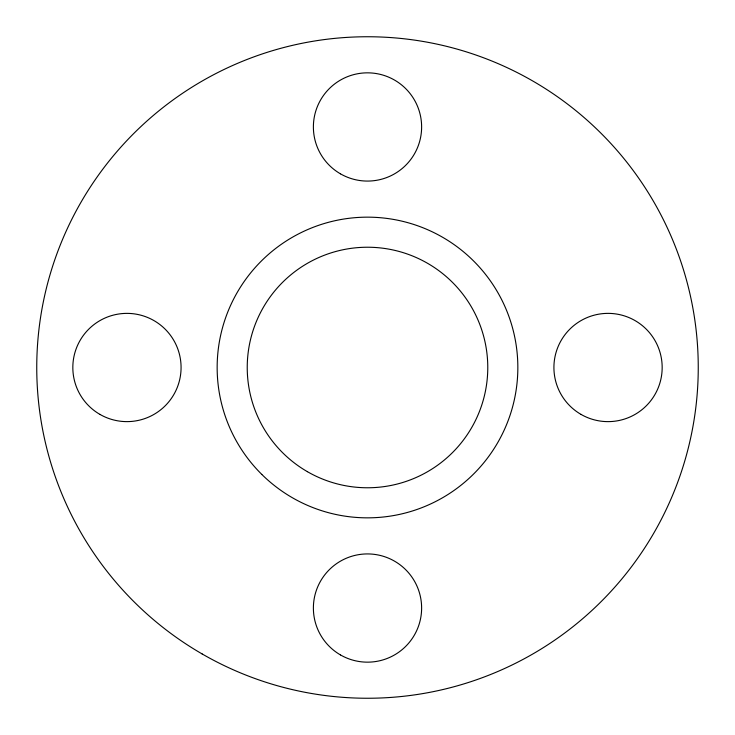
<?xml version="1.0" encoding="UTF-8"?>
<svg xmlns="http://www.w3.org/2000/svg" width="735" height="735" viewBox="0 0 735 735"><rect width="100%" height="100%" fill="white"/><g stroke="black" fill="none" stroke-linecap="round" stroke-linejoin="round"><path stroke-width="1.1" d="M307.368 471.659A120.274 120.274 0 0 0 487.774 367.5A120.274 120.274 0 0 0 307.368 263.341A120.274 120.274 0 0 0 307.368 471.659M261.798 474.415A150.344 150.344 0 0 0 512.938 405.582A150.344 150.344 0 0 0 327.764 222.503A150.344 150.344 0 0 0 261.798 474.415M202.125 653.939A330.75 330.75 0 0 0 698.25 367.5A330.75 330.75 0 0 0 202.125 81.061A330.75 330.75 0 0 0 202.125 653.939M99.896 414.375A54.124 54.124 0 0 0 181.076 367.5A54.124 54.124 0 0 0 99.896 320.625A54.124 54.124 0 0 0 99.896 414.375M340.443 173.827A54.124 54.124 0 0 0 421.624 126.953A54.124 54.124 0 0 0 340.443 80.087A54.124 54.124 0 0 0 340.443 173.827M580.981 414.375A54.124 54.124 0 0 0 662.171 367.5A54.124 54.124 0 0 0 580.981 320.625A54.124 54.124 0 0 0 580.981 414.375M340.443 654.913A54.124 54.124 0 0 0 421.624 608.047A54.124 54.124 0 0 0 340.443 561.172A54.124 54.124 0 0 0 340.443 654.913"/></g></svg>
